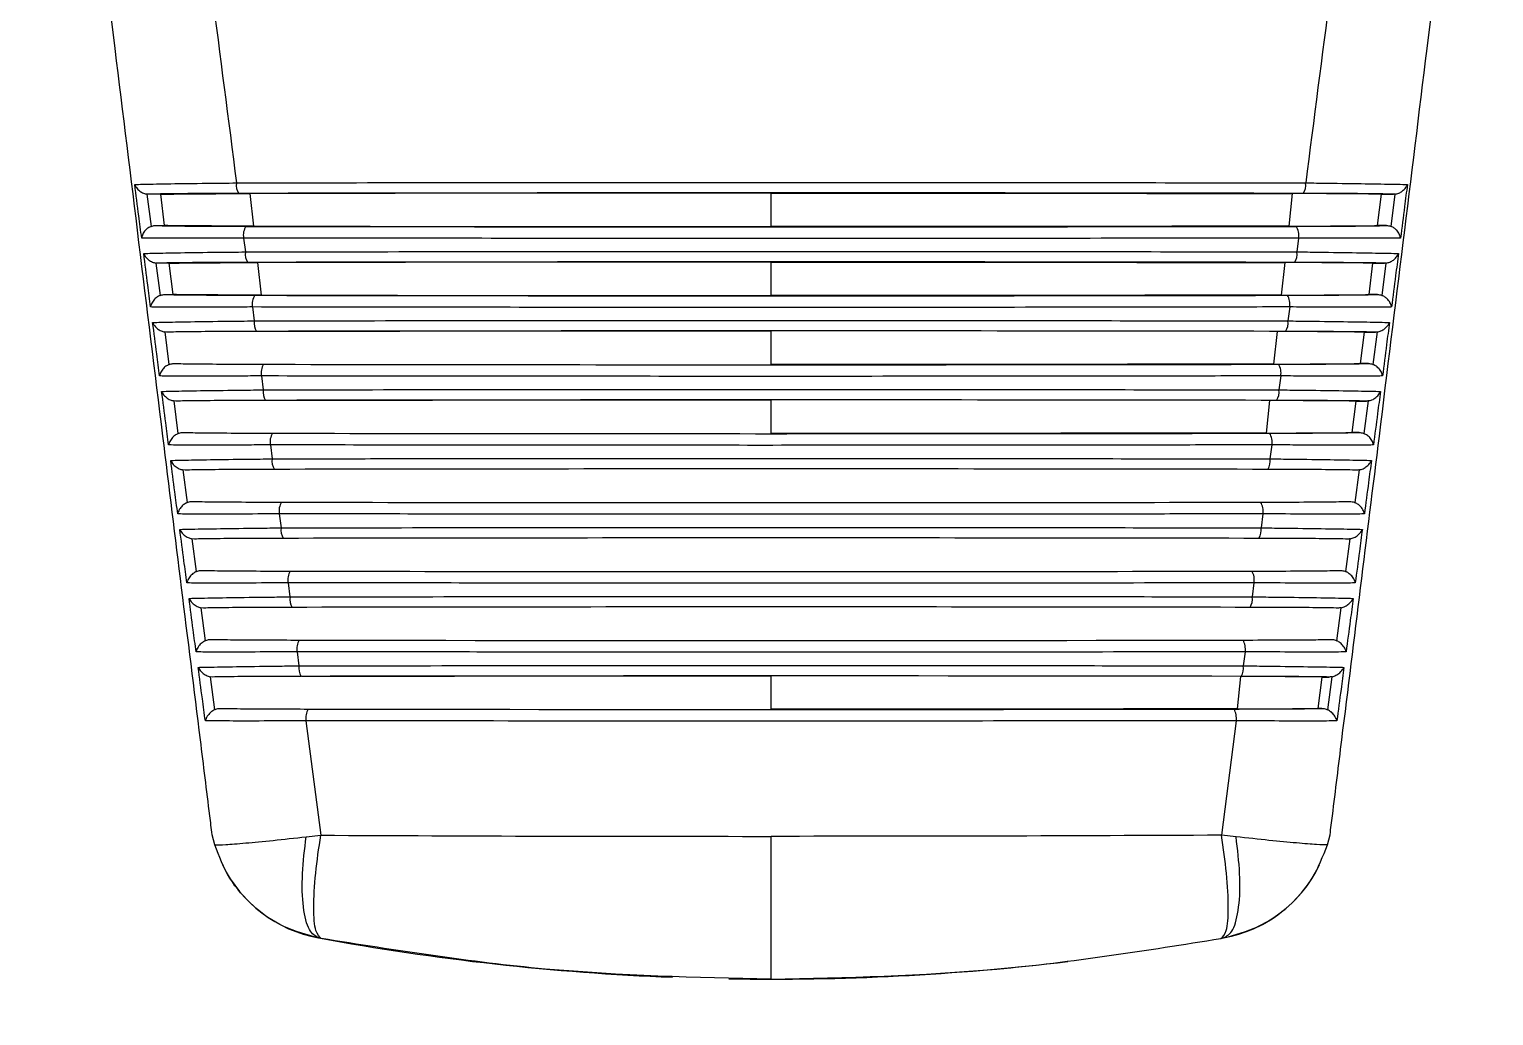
# Model space of a CAD drawing. Extents: x 2 to 136, y 1 to 99.
# Drawn here: x 128.18 to 129.496, y 40.172 to 41.059 of the extents above; entities that cross this region are included whole.
import ezdxf

# ---------------------------------------------------------------- set-up
doc = ezdxf.new("R2010")
doc.units = 0
doc.header["$MEASUREMENT"] = 0
doc.layers.add('OBJECT', color=7, linetype='CONTINUOUS')

msp = doc.modelspace()

# ---------------------------------------------------------------- linework, layer by layer
at = {"layer": 'OBJECT'}
for p, q in [((128.2571, 41.0414), (128.2216, 41.33)), ((129.4362, 41.0414), (129.4716, 41.33)), ((128.2871, 40.9106), (128.2857, 40.9107)), ((128.2857, 40.9107), (128.2895, 40.8816)), ((128.2981, 40.9106), (128.2871, 40.9106)), ((128.3016, 40.8824), (128.2981, 40.9106)), ((128.3782, 40.9111), (128.3815, 40.8819)), ((128.8466, 40.8814), (128.8466, 40.9116)), ((129.315, 40.9111), (129.3118, 40.8819)), ((129.3917, 40.8824), (129.3951, 40.9106)), ((129.3951, 40.9106), (129.4061, 40.9106)), ((129.4038, 40.8816), (129.4075, 40.9107)), ((128.2934, 40.8824), (128.3016, 40.8824)), ((129.3998, 40.8824), (129.3917, 40.8824)), ((128.3726, 40.8712), (128.3742, 40.8587)), ((129.3207, 40.8712), (129.3191, 40.8587)), ((128.2952, 40.8486), (128.2937, 40.8487)), ((128.2937, 40.8487), (128.2975, 40.8196)), ((128.3057, 40.8486), (128.2952, 40.8486)), ((128.3092, 40.8204), (128.3057, 40.8486)), ((128.3851, 40.8491), (128.3883, 40.8199)), ((128.8466, 40.8195), (128.8466, 40.8496)), ((129.3082, 40.8491), (129.305, 40.8199)), ((129.384, 40.8204), (129.3875, 40.8486)), ((129.3875, 40.8486), (129.398, 40.8486)), ((129.3958, 40.8196), (129.3995, 40.8487)), ((128.3016, 40.8204), (128.3092, 40.8204)), ((129.3916, 40.8204), (129.384, 40.8204)), ((128.3806, 40.8092), (128.3822, 40.7967)), ((129.3127, 40.8092), (129.3111, 40.7967)), ((128.3034, 40.7866), (128.3017, 40.7868)), ((128.3017, 40.7868), (128.3055, 40.7575)), ((128.8466, 40.7575), (128.8466, 40.7875)), ((129.3014, 40.7871), (129.2982, 40.7579)), ((129.3764, 40.7584), (129.3799, 40.7866)), ((129.3799, 40.7866), (129.3898, 40.7866)), ((129.3877, 40.7575), (129.3915, 40.7868)), ((128.3886, 40.7472), (128.3902, 40.7347)), ((129.3047, 40.7472), (129.303, 40.7347)), ((129.3834, 40.7584), (129.3764, 40.7584)), ((128.3117, 40.7246), (128.3098, 40.7248)), ((128.3098, 40.7248), (128.3136, 40.6954)), ((128.8466, 40.6955), (128.8466, 40.7255)), ((129.2947, 40.7251), (129.2915, 40.6959)), ((129.3688, 40.6964), (129.3723, 40.7246)), ((129.3723, 40.7246), (129.3816, 40.7246)), ((129.3796, 40.6954), (129.3834, 40.7248)), ((129.3751, 40.6964), (129.3688, 40.6964)), ((128.3966, 40.6853), (128.3982, 40.6727)), ((129.2967, 40.6853), (129.295, 40.6727)), ((128.3199, 40.6626), (128.3179, 40.6628)), ((128.3179, 40.6628), (128.3217, 40.6334)), ((129.3715, 40.6334), (129.3754, 40.6628)), ((128.4046, 40.6233), (128.4062, 40.6107)), ((129.2886, 40.6233), (129.287, 40.6107)), ((128.3283, 40.6006), (128.326, 40.6008)), ((128.326, 40.6008), (128.3299, 40.5713)), ((129.3633, 40.5713), (129.3672, 40.6008)), ((128.4126, 40.5613), (128.4142, 40.5487)), ((129.2806, 40.5613), (129.279, 40.5487)), ((128.3366, 40.5386), (128.3342, 40.5389)), ((128.3342, 40.5389), (128.3381, 40.5092)), ((129.3551, 40.5092), (129.3591, 40.5389)), ((128.4206, 40.4993), (128.4222, 40.4866)), ((129.2726, 40.4993), (129.271, 40.4866)), ((128.345, 40.4766), (128.3424, 40.4769)), ((128.3424, 40.4769), (128.3464, 40.4472)), ((128.8466, 40.4476), (128.8466, 40.4774)), ((129.2684, 40.477), (129.2654, 40.448)), ((129.3384, 40.4484), (129.3418, 40.4766)), ((129.3418, 40.4766), (129.3482, 40.4766)), ((129.3469, 40.4472), (129.3508, 40.4769)), ((129.3416, 40.4484), (129.3384, 40.4484)), ((128.4286, 40.4373), (128.4419, 40.3344)), ((129.2646, 40.4373), (129.2513, 40.3344)), ((128.3466, 40.3258), (128.3443, 40.3349)), ((128.4288, 40.333), (128.4419, 40.3344)), ((129.2645, 40.333), (129.2513, 40.3344)), ((129.3466, 40.3258), (129.349, 40.3349)), ((128.3537, 40.3076), (128.3537, 40.3076)), ((129.3395, 40.3076), (129.3396, 40.3076)), ((128.4423, 40.2416), (128.4399, 40.2421)), ((129.2509, 40.2416), (129.2533, 40.2421))]:
    msp.add_line(p, q, dxfattribs=at)
for centre, radius, start, end in [((128.8466, 45.29), 6.555, 126.37982, 288.09222), ((128.8466, 45.29), 6.5028, 126.71932, 288.09222), ((128.8466, 45.29), 6.4944, 126.7749, 288.09222), ((128.8466, 45.29), 6.3069, 128.05888, 288.09222), ((128.8466, 45.29), 6.655, 198.09222, 30.43444), ((128.3788, 40.9186), 0.0128, 170.5647, 215.0353), ((129.3144, 40.9186), 0.0128, 324.9647, 9.4353), ((128.3869, 40.8738), 0.0146, 147.0145, 190.1332), ((129.3063, 40.8738), 0.0146, 349.8668, 32.9855), ((128.387, 40.8566), 0.013, 170.6552, 214.5672), ((129.3063, 40.8566), 0.013, 325.4328, 9.3448), ((128.3951, 40.8118), 0.0148, 147.4702, 190.0218), ((129.2981, 40.8118), 0.0148, 349.9782, 32.5298), ((128.3951, 40.7946), 0.0131, 170.7452, 214.0981), ((129.2981, 40.7946), 0.0131, 325.9019, 9.2548), ((128.4033, 40.7498), 0.015, 147.9264, 189.9107), ((129.2899, 40.7498), 0.015, 350.0893, 32.0736), ((128.4033, 40.7326), 0.0133, 170.8376, 213.6249), ((129.2899, 40.7326), 0.0133, 326.3751, 9.1624), ((128.4115, 40.6878), 0.0152, 148.384, 189.8002), ((129.2817, 40.6878), 0.0152, 350.1998, 31.616), ((128.4115, 40.6706), 0.0135, 170.9313, 213.1485), ((129.2817, 40.6706), 0.0135, 326.8515, 9.0687), ((128.4197, 40.6259), 0.0153, 148.8477, 189.6851), ((129.2735, 40.6259), 0.0153, 350.3149, 31.1523), ((128.4197, 40.6086), 0.0136, 171.0281, 212.6676), ((129.2736, 40.6086), 0.0136, 327.3324, 8.9719), ((128.4279, 40.5639), 0.0156, 149.3203, 189.5634), ((129.2653, 40.5639), 0.0156, 350.4366, 30.6797), ((128.4279, 40.5465), 0.0138, 171.128, 212.1819), ((129.2654, 40.5465), 0.0138, 327.8181, 8.872), ((128.4362, 40.5019), 0.0158, 149.7867, 189.4472), ((129.2571, 40.5019), 0.0158, 350.5528, 30.2133), ((128.4361, 40.4845), 0.014, 171.2302, 211.6919), ((129.2572, 40.4845), 0.014, 328.3081, 8.7698), ((128.4444, 40.4399), 0.016, 150.2623, 189.3249), ((129.2488, 40.4399), 0.016, 350.6751, 29.7377), ((128.4616, 40.3601), 0.12, 205.9218, 259.5863), ((129.2316, 40.3601), 0.12, 280.4137, 334.0782), ((128.8466, 42.455), 2.25, 259.5863, 267.7412), ((128.8466, 42.455), 2.25, 269.0318, 276.8113)]:
    msp.add_arc(centre, radius, start, end, dxfattribs=at)
for centre, major_axis, start_param, end_param in [((128.8466, 40.8924), (2.2176, 0), 1.353401, 1.788192), ((128.8466, 40.9006), (2.217, 0), 4.497874, 4.926904), ((128.8466, 40.8304), (2.2143, 0), 1.356764, 1.784829), ((128.8466, 40.8386), (2.2137, 0), 4.501238, 4.923539), ((128.8466, 40.7684), (2.2111, 0), 1.360135, 1.781458), ((128.8466, 40.7766), (2.2105, 0), 4.504611, 4.920167), ((128.8466, 40.7064), (2.2078, 0), 1.363514, 1.778079), ((128.8466, 40.7146), (2.2072, 0), 4.507992, 4.916786), ((128.8466, 40.6444), (2.2046, 0), 1.366901, 1.774692), ((128.8466, 40.6526), (2.204, 0), 4.511381, 4.913397), ((128.8466, 40.5824), (2.2013, 0), 1.370296, 1.771297), ((128.8466, 40.5906), (2.2007, 0), 4.514778, 4.91), ((128.8466, 40.5204), (2.1981, 0), 1.373699, 1.767893), ((128.8466, 40.5286), (2.1975, 0), 4.518183, 4.906595), ((128.8466, 40.4584), (2.1948, 0), 1.377111, 1.764481), ((128.8466, 40.4666), (2.1942, 0), 4.521597, 4.903181)]:
    msp.add_ellipse(centre, major_axis=major_axis, ratio=0.008727, start_param=start_param, end_param=end_param, dxfattribs=at)
for points, knots in [([(128.3133, 41.33), (128.3236, 41.2507), (128.3412, 41.1143), (128.3588, 40.9778), (128.3662, 40.9207)], [0, 0, 0, 0, 0.58145, 1, 1, 1, 1]), ([(129.3799, 41.33), (129.3697, 41.2507), (129.3521, 41.1143), (129.3344, 40.9778), (129.3271, 40.9207)], [0, 0, 0, 0, 0.58145, 1, 1, 1, 1]), ([(128.3443, 40.3349), (128.3436, 40.3406), (128.3401, 40.369), (128.3253, 40.4884), (128.2969, 40.7182), (128.2714, 40.9253), (128.2571, 41.0414)], [0, 0, 0, 0, 0.024147, 0.120738, 0.507103, 1, 1, 1, 1]), ([(129.349, 40.3349), (129.3497, 40.3406), (129.3532, 40.369), (129.368, 40.4884), (129.3964, 40.7182), (129.4219, 40.9253), (129.4362, 41.0414)], [0, 0, 0, 0, 0.024147, 0.120738, 0.507103, 1, 1, 1, 1]), ([(128.2748, 40.9193), (128.2754, 40.9193), (128.2776, 40.9194), (128.2858, 40.9196), (128.3056, 40.92), (128.3354, 40.9204), (128.3572, 40.9206), (128.3662, 40.9207)], [0, 0, 0, 0, 0.059775, 0.207161, 0.501412, 0.795934, 1, 1, 1, 1]), ([(128.281, 40.8712), (128.2801, 40.8778), (128.278, 40.8938), (128.276, 40.9099), (128.2748, 40.9193)], [0, 0, 0, 0, 0.412558, 1, 1, 1, 1]), ([(128.2748, 40.9193), (128.2748, 40.9193), (128.2751, 40.9183), (128.2762, 40.9162), (128.2788, 40.9135), (128.2823, 40.9114), (128.2847, 40.9109), (128.2857, 40.9107)], [0, 0, 0, 0, 0.007738, 0.250681, 0.570349, 0.807207, 1, 1, 1, 1]), ([(128.3662, 40.9207), (128.3727, 40.9208), (128.4052, 40.9208), (128.543, 40.9211), (128.7675, 40.9212), (129.0577, 40.9212), (129.2373, 40.9209), (129.3271, 40.9207)], [0, 0, 0, 0, 0.020664, 0.103331, 0.434809, 0.717404, 1, 1, 1, 1]), ([(129.3271, 40.9207), (129.3335, 40.9207), (129.353, 40.9204), (129.3822, 40.92), (129.4052, 40.9196), (129.4151, 40.9194), (129.4178, 40.9193), (129.4185, 40.9193)], [0, 0, 0, 0, 0.147376, 0.444496, 0.741154, 0.940222, 1, 1, 1, 1]), ([(129.4075, 40.9107), (129.4086, 40.9109), (129.411, 40.9114), (129.4144, 40.9135), (129.417, 40.9162), (129.4181, 40.9183), (129.4185, 40.9193), (129.4185, 40.9193)], [0, 0, 0, 0, 0.192793, 0.4296508, 0.7493185, 0.9922623, 1, 1, 1, 1]), ([(129.4185, 40.9193), (129.4176, 40.9127), (129.4155, 40.8967), (129.4135, 40.8806), (129.4123, 40.8712)], [0, 0, 0, 0, 0.412557, 1, 1, 1, 1]), ([(128.3683, 40.9113), (128.3565, 40.9112), (128.3328, 40.9112), (128.3031, 40.9109), (128.2926, 40.9107), (128.2871, 40.9106)], [0, 0, 0, 0, 0.324207, 0.648491, 1, 1, 1, 1]), ([(128.2981, 40.9106), (128.3057, 40.9107), (128.3208, 40.9109), (128.3508, 40.9111), (128.371, 40.9111), (128.3782, 40.9111)], [0, 0, 0, 0, 0.390004, 0.779955, 1, 1, 1, 1]), ([(128.8466, 40.9116), (128.7678, 40.9116), (128.6103, 40.9115), (128.4555, 40.9113), (128.3782, 40.9111)], [0, 0, 0, 0, 0.500491, 1, 1, 1, 1]), ([(128.8466, 40.9116), (128.9254, 40.9116), (129.0829, 40.9115), (129.2377, 40.9113), (129.315, 40.9111)], [0, 0, 0, 0, 0.5004912, 1, 1, 1, 1]), ([(129.3951, 40.9106), (129.3876, 40.9107), (129.3725, 40.9109), (129.3425, 40.9111), (129.3223, 40.9111), (129.315, 40.9111)], [0, 0, 0, 0, 0.390004, 0.779955, 1, 1, 1, 1]), ([(129.4061, 40.9106), (129.4013, 40.9107), (129.3915, 40.9109), (129.3627, 40.9112), (129.338, 40.9112), (129.3249, 40.9113)], [0, 0, 0, 0, 0.320862, 0.641681, 1, 1, 1, 1]), ([(129.4075, 40.9107), (129.4075, 40.9107), (129.407, 40.9107), (129.4066, 40.9106), (129.4061, 40.9106)], [0, 0, 0, 0, 0.0202823, 1, 1, 1, 1]), ([(128.2895, 40.8816), (128.2885, 40.8812), (128.2865, 40.8802), (128.2838, 40.8778), (128.2818, 40.8747), (128.2811, 40.8724), (128.281, 40.8712), (128.281, 40.8712)], [0, 0, 0, 0, 0.199292, 0.39709, 0.700903, 0.992025, 1, 1, 1, 1]), ([(128.2895, 40.8816), (128.2906, 40.882), (128.2919, 40.8824), (128.2932, 40.8824), (128.2934, 40.8824)], [0, 0, 0, 0, 0.843625, 1, 1, 1, 1]), ([(128.2934, 40.8824), (128.2985, 40.8823), (128.3086, 40.8821), (128.3375, 40.8818), (128.362, 40.8818), (128.3747, 40.8817)], [0, 0, 0, 0, 0.324374, 0.64869, 1, 1, 1, 1]), ([(128.3815, 40.8819), (128.3685, 40.8819), (128.3426, 40.882), (128.3162, 40.8822), (128.3053, 40.8823), (128.3016, 40.8824)], [0, 0, 0, 0, 0.396562, 0.793191, 1, 1, 1, 1]), ([(128.3815, 40.8819), (128.4747, 40.8817), (128.6287, 40.8815), (128.785, 40.8814), (128.8466, 40.8814)], [0, 0, 0, 0, 0.605766, 1, 1, 1, 1]), ([(129.3118, 40.8819), (129.2185, 40.8817), (129.0646, 40.8815), (128.9082, 40.8814), (128.8466, 40.8814)], [0, 0, 0, 0, 0.6057656, 1, 1, 1, 1]), ([(129.3118, 40.8819), (129.3247, 40.8819), (129.3506, 40.882), (129.377, 40.8822), (129.3879, 40.8823), (129.3917, 40.8824)], [0, 0, 0, 0, 0.396562, 0.793191, 1, 1, 1, 1]), ([(129.3186, 40.8817), (129.3304, 40.8818), (129.3542, 40.8818), (129.3837, 40.8821), (129.3943, 40.8823), (129.3998, 40.8824)], [0, 0, 0, 0, 0.327832, 0.655734, 1, 1, 1, 1]), ([(129.3998, 40.8824), (129.401, 40.8823), (129.4024, 40.8822), (129.4036, 40.8817), (129.4038, 40.8816)], [0, 0, 0, 0, 0.90404, 1, 1, 1, 1]), ([(129.4123, 40.8712), (129.4123, 40.8712), (129.4121, 40.8724), (129.4114, 40.8747), (129.4094, 40.8778), (129.4067, 40.8802), (129.4048, 40.8812), (129.4038, 40.8816)], [0, 0, 0, 0, 0.007975, 0.299097, 0.60291, 0.800708, 1, 1, 1, 1]), ([(128.3726, 40.8712), (128.3661, 40.8712), (128.3466, 40.871), (128.3173, 40.8709), (128.2944, 40.871), (128.2844, 40.8711), (128.2816, 40.8712), (128.281, 40.8712)], [0, 0, 0, 0, 0.148503, 0.448595, 0.748255, 0.940444, 1, 1, 1, 1]), ([(129.3207, 40.8712), (129.3142, 40.8712), (129.2816, 40.8711), (129.1437, 40.8709), (128.9214, 40.8707), (128.6356, 40.8708), (128.4602, 40.8711), (128.3726, 40.8712)], [0, 0, 0, 0, 0.0209466, 0.1047454, 0.4407597, 0.7203798, 1, 1, 1, 1]), ([(129.4123, 40.8712), (129.4116, 40.8712), (129.4093, 40.8711), (129.4007, 40.871), (129.3806, 40.8709), (129.3507, 40.871), (129.3293, 40.8712), (129.3207, 40.8712)], [0, 0, 0, 0, 0.059553, 0.208066, 0.505163, 0.802607, 1, 1, 1, 1]), ([(128.2828, 40.8573), (128.2834, 40.8573), (128.2858, 40.8574), (128.2943, 40.8576), (128.3144, 40.858), (128.3443, 40.8584), (128.3657, 40.8586), (128.3742, 40.8587)], [0, 0, 0, 0, 0.059496, 0.208459, 0.505892, 0.803608, 1, 1, 1, 1]), ([(128.289, 40.8092), (128.2882, 40.8158), (128.2861, 40.8318), (128.284, 40.8479), (128.2828, 40.8573)], [0, 0, 0, 0, 0.412522, 1, 1, 1, 1]), ([(128.2828, 40.8573), (128.2828, 40.8573), (128.2831, 40.8564), (128.2842, 40.8543), (128.2868, 40.8516), (128.2902, 40.8495), (128.2926, 40.849), (128.2937, 40.8487)], [0, 0, 0, 0, 0.007814, 0.231086, 0.559201, 0.802806, 1, 1, 1, 1]), ([(128.3742, 40.8587), (128.3807, 40.8587), (128.4133, 40.8588), (128.5512, 40.859), (128.773, 40.8592), (129.0577, 40.8591), (129.2319, 40.8589), (129.3191, 40.8587)], [0, 0, 0, 0, 0.021019, 0.105106, 0.44228, 0.72114, 1, 1, 1, 1]), ([(129.3191, 40.8587), (129.3255, 40.8587), (129.345, 40.8584), (129.3743, 40.858), (129.3971, 40.8576), (129.407, 40.8574), (129.4098, 40.8573), (129.4105, 40.8573)], [0, 0, 0, 0, 0.148954, 0.44926, 0.7491, 0.940502, 1, 1, 1, 1]), ([(129.3995, 40.8487), (129.4006, 40.849), (129.403, 40.8495), (129.4065, 40.8516), (129.409, 40.8543), (129.4101, 40.8564), (129.4104, 40.8573), (129.4105, 40.8573)], [0, 0, 0, 0, 0.197194, 0.440799, 0.768914, 0.992186, 1, 1, 1, 1]), ([(129.4105, 40.8573), (129.4096, 40.8507), (129.4075, 40.8347), (129.4054, 40.8186), (129.4042, 40.8092)], [0, 0, 0, 0, 0.412532, 1, 1, 1, 1]), ([(128.3763, 40.8493), (128.3644, 40.8492), (128.3408, 40.8492), (128.3113, 40.8489), (128.3007, 40.8487), (128.2952, 40.8486)], [0, 0, 0, 0, 0.328087, 0.656252, 1, 1, 1, 1]), ([(128.3057, 40.8486), (128.3135, 40.8487), (128.329, 40.8489), (128.3588, 40.8491), (128.3784, 40.8491), (128.3851, 40.8491)], [0, 0, 0, 0, 0.397554, 0.795054, 1, 1, 1, 1]), ([(128.8466, 40.8496), (128.7874, 40.8496), (128.6323, 40.8495), (128.4795, 40.8493), (128.3851, 40.8491)], [0, 0, 0, 0, 0.38188, 1, 1, 1, 1]), ([(128.8466, 40.8496), (128.9058, 40.8496), (129.0609, 40.8495), (129.2137, 40.8493), (129.3082, 40.8491)], [0, 0, 0, 0, 0.38188, 1, 1, 1, 1]), ([(129.3875, 40.8486), (129.3798, 40.8487), (129.3642, 40.8489), (129.3344, 40.8491), (129.3148, 40.8491), (129.3082, 40.8491)], [0, 0, 0, 0, 0.397554, 0.795054, 1, 1, 1, 1]), ([(129.398, 40.8486), (129.3929, 40.8487), (129.3828, 40.8489), (129.3539, 40.8491), (129.3296, 40.8492), (129.3169, 40.8493)], [0, 0, 0, 0, 0.324748, 0.649448, 1, 1, 1, 1]), ([(129.3995, 40.8487), (129.3995, 40.8487), (129.399, 40.8487), (129.3984, 40.8486), (129.398, 40.8486)], [0, 0, 0, 0, 0.098559, 1, 1, 1, 1]), ([(128.2975, 40.8196), (128.2965, 40.8191), (128.2943, 40.818), (128.2915, 40.8152), (128.2897, 40.8122), (128.2891, 40.8101), (128.289, 40.8092), (128.289, 40.8092)], [0, 0, 0, 0, 0.203477, 0.450046, 0.773114, 0.991952, 1, 1, 1, 1]), ([(128.2975, 40.8196), (128.2986, 40.8199), (128.3, 40.8203), (128.3014, 40.8204), (128.3016, 40.8204)], [0, 0, 0, 0, 0.835974, 1, 1, 1, 1]), ([(128.3016, 40.8204), (128.3069, 40.8203), (128.3174, 40.8201), (128.3463, 40.8199), (128.3704, 40.8198), (128.3827, 40.8198)], [0, 0, 0, 0, 0.328437, 0.656814, 1, 1, 1, 1]), ([(128.3883, 40.8199), (128.373, 40.8199), (128.3447, 40.82), (128.3204, 40.8202), (128.3112, 40.8203), (128.3092, 40.8204)], [0, 0, 0, 0, 0.478249, 0.883044, 1, 1, 1, 1]), ([(128.3883, 40.8199), (128.4816, 40.8197), (128.6333, 40.8195), (128.7873, 40.8195), (128.8466, 40.8195)], [0, 0, 0, 0, 0.61478, 1, 1, 1, 1]), ([(129.305, 40.8199), (129.2117, 40.8197), (129.0599, 40.8195), (128.9059, 40.8195), (128.8466, 40.8195)], [0, 0, 0, 0, 0.61478, 1, 1, 1, 1]), ([(129.305, 40.8199), (129.3203, 40.8199), (129.3485, 40.82), (129.3728, 40.8202), (129.382, 40.8203), (129.384, 40.8204)], [0, 0, 0, 0, 0.478249, 0.883044, 1, 1, 1, 1]), ([(129.3106, 40.8198), (129.3225, 40.8198), (129.3462, 40.8199), (129.3755, 40.8201), (129.3862, 40.8203), (129.3916, 40.8204)], [0, 0, 0, 0, 0.331872, 0.663815, 1, 1, 1, 1]), ([(129.3916, 40.8204), (129.3929, 40.8203), (129.3943, 40.8202), (129.3956, 40.8196), (129.3958, 40.8196)], [0, 0, 0, 0, 0.8737046, 1, 1, 1, 1]), ([(129.4042, 40.8092), (129.4042, 40.8092), (129.4041, 40.8103), (129.4034, 40.8126), (129.4014, 40.8156), (129.3987, 40.8181), (129.3967, 40.8191), (129.3958, 40.8196)], [0, 0, 0, 0, 0.008047, 0.282711, 0.593788, 0.796118, 1, 1, 1, 1]), ([(128.3806, 40.8092), (128.3741, 40.8092), (128.3545, 40.809), (128.3252, 40.8089), (128.3025, 40.809), (128.2925, 40.8091), (128.2897, 40.8092), (128.289, 40.8092)], [0, 0, 0, 0, 0.150136, 0.453531, 0.756488, 0.940721, 1, 1, 1, 1]), ([(129.3127, 40.8092), (129.3061, 40.8092), (129.2735, 40.8092), (129.1356, 40.8089), (128.9159, 40.8088), (128.6356, 40.8088), (128.4656, 40.8091), (128.3806, 40.8092)], [0, 0, 0, 0, 0.021311, 0.106568, 0.448432, 0.724216, 1, 1, 1, 1]), ([(129.4042, 40.8092), (129.4035, 40.8092), (129.4011, 40.8091), (129.3922, 40.809), (129.3717, 40.8089), (129.3419, 40.809), (129.3208, 40.8092), (129.3127, 40.8092)], [0, 0, 0, 0, 0.059276, 0.209421, 0.509831, 0.810598, 1, 1, 1, 1]), ([(128.2908, 40.7953), (128.2915, 40.7953), (128.294, 40.7954), (128.3028, 40.7956), (128.3234, 40.796), (128.3531, 40.7964), (128.3741, 40.7966), (128.3822, 40.7967)], [0, 0, 0, 0, 0.059218, 0.209832, 0.510594, 0.811652, 1, 1, 1, 1]), ([(128.2971, 40.7472), (128.2962, 40.7538), (128.2942, 40.7698), (128.2921, 40.7859), (128.2908, 40.7953)], [0, 0, 0, 0, 0.412498, 1, 1, 1, 1]), ([(128.2908, 40.7953), (128.2909, 40.7953), (128.2912, 40.7945), (128.2922, 40.7925), (128.2947, 40.7898), (128.2982, 40.7876), (128.3006, 40.787), (128.3017, 40.7868)], [0, 0, 0, 0, 0.007883, 0.21061, 0.547453, 0.798162, 1, 1, 1, 1]), ([(128.3843, 40.7872), (128.3724, 40.7872), (128.3487, 40.7871), (128.3195, 40.7869), (128.3088, 40.7867), (128.3034, 40.7866)], [0, 0, 0, 0, 0.332168, 0.664413, 1, 1, 1, 1]), ([(128.3822, 40.7967), (128.3887, 40.7967), (128.4213, 40.7968), (128.5593, 40.797), (128.7785, 40.7972), (129.0576, 40.7971), (129.2266, 40.7968), (129.3111, 40.7967)], [0, 0, 0, 0, 0.021386, 0.106942, 0.450009, 0.725005, 1, 1, 1, 1]), ([(128.8466, 40.7875), (128.7874, 40.7875), (128.6346, 40.7875), (128.4841, 40.7873), (128.3918, 40.7871)], [0, 0, 0, 0, 0.387367, 1, 1, 1, 1]), ([(129.3799, 40.7866), (129.3719, 40.7867), (129.356, 40.7869), (129.3264, 40.7871), (129.3074, 40.7871), (129.3014, 40.7871)], [0, 0, 0, 0, 0.405542, 0.811028, 1, 1, 1, 1]), ([(129.3898, 40.7866), (129.3845, 40.7867), (129.374, 40.7869), (129.3451, 40.7871), (129.3212, 40.7872), (129.309, 40.7872)], [0, 0, 0, 0, 0.328834, 0.657619, 1, 1, 1, 1]), ([(129.3111, 40.7967), (129.3175, 40.7966), (129.3371, 40.7964), (129.3663, 40.796), (129.389, 40.7956), (129.3989, 40.7954), (129.4017, 40.7953), (129.4024, 40.7953)], [0, 0, 0, 0, 0.150605, 0.454244, 0.75741, 0.940779, 1, 1, 1, 1]), ([(129.3915, 40.7868), (129.3914, 40.7867), (129.3908, 40.7867), (129.3903, 40.7866), (129.3898, 40.7866)], [0, 0, 0, 0, 0.162046, 1, 1, 1, 1]), ([(129.3915, 40.7868), (129.3926, 40.787), (129.395, 40.7876), (129.3985, 40.7898), (129.401, 40.7925), (129.4021, 40.7945), (129.4024, 40.7953), (129.4024, 40.7953)], [0, 0, 0, 0, 0.2018376, 0.4525474, 0.7893896, 0.9921173, 1, 1, 1, 1]), ([(129.4024, 40.7953), (129.4015, 40.7887), (129.3994, 40.7727), (129.3974, 40.7566), (129.3961, 40.7472)], [0, 0, 0, 0, 0.412495, 1, 1, 1, 1]), ([(128.3055, 40.7575), (128.3045, 40.757), (128.3023, 40.7559), (128.2995, 40.7531), (128.2978, 40.7501), (128.2972, 40.748), (128.2971, 40.7472), (128.2971, 40.7472)], [0, 0, 0, 0, 0.20749, 0.460452, 0.790798, 0.991837, 1, 1, 1, 1]), ([(128.3886, 40.7472), (128.3821, 40.7472), (128.3625, 40.7471), (128.3331, 40.7469), (128.3106, 40.747), (128.3007, 40.7471), (128.2978, 40.7472), (128.2971, 40.7472)], [0, 0, 0, 0, 0.151845, 0.458696, 0.765104, 0.940995, 1, 1, 1, 1]), ([(128.3055, 40.7575), (128.3056, 40.7575), (128.3067, 40.758), (128.3082, 40.7583), (128.3096, 40.7584), (128.3098, 40.7584)], [0, 0, 0, 0, 0.022466, 0.828085, 1, 1, 1, 1]), ([(128.3098, 40.7584), (128.3153, 40.7583), (128.3261, 40.7581), (128.3552, 40.7579), (128.3788, 40.7578), (128.3906, 40.7578)], [0, 0, 0, 0, 0.3327138, 0.6653663, 1, 1, 1, 1]), ([(129.3047, 40.7472), (129.2981, 40.7472), (129.2655, 40.7472), (129.1275, 40.747), (128.9104, 40.7468), (128.6357, 40.7469), (128.4709, 40.7471), (128.3886, 40.7472)], [0, 0, 0, 0, 0.021688, 0.108455, 0.456373, 0.728187, 1, 1, 1, 1]), ([(129.2982, 40.7579), (129.2048, 40.7577), (129.0553, 40.7575), (128.9036, 40.7575), (128.8466, 40.7575)], [0, 0, 0, 0, 0.624364, 1, 1, 1, 1]), ([(129.2982, 40.7579), (129.3132, 40.7579), (129.3412, 40.758), (129.3653, 40.7582), (129.3745, 40.7583), (129.3764, 40.7584)], [0, 0, 0, 0, 0.477916, 0.890823, 1, 1, 1, 1]), ([(129.3026, 40.7578), (129.3145, 40.7578), (129.3383, 40.7579), (129.3673, 40.7581), (129.3781, 40.7583), (129.3834, 40.7584)], [0, 0, 0, 0, 0.336123, 0.672318, 1, 1, 1, 1]), ([(129.3961, 40.7472), (129.3954, 40.7472), (129.3928, 40.7471), (129.3837, 40.747), (129.3628, 40.7469), (129.3331, 40.747), (129.3124, 40.7472), (129.3047, 40.7472)], [0, 0, 0, 0, 0.059002, 0.210856, 0.514734, 0.81898, 1, 1, 1, 1]), ([(129.3834, 40.7584), (129.3846, 40.7583), (129.3861, 40.7581), (129.3875, 40.7576), (129.3877, 40.7575)], [0, 0, 0, 0, 0.845467, 1, 1, 1, 1]), ([(129.3961, 40.7472), (129.3961, 40.7472), (129.396, 40.748), (129.3955, 40.7501), (129.3937, 40.753), (129.3909, 40.7559), (129.3887, 40.757), (129.3877, 40.7575)], [0, 0, 0, 0, 0.008163, 0.206908, 0.537762, 0.791259, 1, 1, 1, 1]), ([(128.2989, 40.7333), (128.2997, 40.7333), (128.3022, 40.7334), (128.3114, 40.7336), (128.3323, 40.734), (128.362, 40.7344), (128.3825, 40.7346), (128.3902, 40.7347)], [0, 0, 0, 0, 0.058943, 0.211284, 0.515534, 0.820092, 1, 1, 1, 1]), ([(128.3902, 40.7347), (128.3967, 40.7347), (128.4294, 40.7348), (128.5674, 40.735), (128.7839, 40.7352), (129.0576, 40.7351), (129.2212, 40.7348), (129.303, 40.7347)], [0, 0, 0, 0, 0.021766, 0.108843, 0.45801, 0.729005, 1, 1, 1, 1]), ([(129.303, 40.7347), (129.3095, 40.7346), (129.3291, 40.7344), (129.3584, 40.734), (129.3808, 40.7336), (129.3907, 40.7334), (129.3936, 40.7333), (129.3943, 40.7333)], [0, 0, 0, 0, 0.152333, 0.459461, 0.766109, 0.941054, 1, 1, 1, 1]), ([(128.3052, 40.6852), (128.3044, 40.6918), (128.3023, 40.7078), (128.3002, 40.7239), (128.2989, 40.7333)], [0, 0, 0, 0, 0.412462, 1, 1, 1, 1]), ([(128.2989, 40.7333), (128.2989, 40.7333), (128.2992, 40.7326), (128.3003, 40.7306), (128.3027, 40.728), (128.3062, 40.7257), (128.3087, 40.7251), (128.3098, 40.7248)], [0, 0, 0, 0, 0.007962, 0.189287, 0.535067, 0.793256, 1, 1, 1, 1]), ([(128.3922, 40.7252), (128.3804, 40.7252), (128.3566, 40.7251), (128.3278, 40.7249), (128.317, 40.7247), (128.3117, 40.7246)], [0, 0, 0, 0, 0.336462, 0.673003, 1, 1, 1, 1]), ([(128.8466, 40.7255), (128.7875, 40.7255), (128.637, 40.7255), (128.4886, 40.7252), (128.3986, 40.7251)], [0, 0, 0, 0, 0.393082, 1, 1, 1, 1]), ([(129.3723, 40.7246), (129.3641, 40.7247), (129.3477, 40.7249), (129.3184, 40.725), (129.3001, 40.7251), (129.2947, 40.7251)], [0, 0, 0, 0, 0.414011, 0.8279637, 1, 1, 1, 1]), ([(129.3816, 40.7246), (129.3761, 40.7247), (129.3653, 40.7249), (129.3363, 40.7251), (129.3128, 40.7252), (129.301, 40.7252)], [0, 0, 0, 0, 0.333137, 0.666224, 1, 1, 1, 1]), ([(129.3834, 40.7248), (129.3833, 40.7248), (129.3827, 40.7247), (129.3821, 40.7246), (129.3816, 40.7246)], [0, 0, 0, 0, 0.214173, 1, 1, 1, 1]), ([(129.3834, 40.7248), (129.3846, 40.7251), (129.387, 40.7257), (129.3906, 40.728), (129.393, 40.7306), (129.394, 40.7326), (129.3943, 40.7333), (129.3943, 40.7333)], [0, 0, 0, 0, 0.206744, 0.464933, 0.810713, 0.992038, 1, 1, 1, 1]), ([(129.3943, 40.7333), (129.3934, 40.7267), (129.3913, 40.7107), (129.3892, 40.6946), (129.388, 40.6852)], [0, 0, 0, 0, 0.4124702, 1, 1, 1, 1]), ([(128.3136, 40.6954), (128.3126, 40.6949), (128.3104, 40.6937), (128.3076, 40.6909), (128.3059, 40.6879), (128.3054, 40.6859), (128.3052, 40.6852), (128.3052, 40.6852)], [0, 0, 0, 0, 0.2117008, 0.4712989, 0.8091557, 0.9917482, 1, 1, 1, 1]), ([(128.3136, 40.6954), (128.3137, 40.6955), (128.3148, 40.696), (128.3164, 40.6963), (128.3178, 40.6964), (128.3181, 40.6964)], [0, 0, 0, 0, 0.043905, 0.819918, 1, 1, 1, 1]), ([(128.3181, 40.6964), (128.3237, 40.6963), (128.335, 40.6961), (128.364, 40.6959), (128.3872, 40.6958), (128.3986, 40.6958)], [0, 0, 0, 0, 0.337221, 0.67438, 1, 1, 1, 1]), ([(129.2915, 40.6959), (129.198, 40.6958), (129.0506, 40.6955), (128.9012, 40.6955), (128.8466, 40.6955)], [0, 0, 0, 0, 0.634567, 1, 1, 1, 1]), ([(129.2915, 40.6959), (129.3062, 40.6959), (129.3339, 40.696), (129.3577, 40.6962), (129.367, 40.6963), (129.3688, 40.6964)], [0, 0, 0, 0, 0.477552, 0.899063, 1, 1, 1, 1]), ([(129.2946, 40.6958), (129.3065, 40.6958), (129.3304, 40.6959), (129.359, 40.6961), (129.3699, 40.6963), (129.3751, 40.6964)], [0, 0, 0, 0, 0.3406015, 0.6812762, 1, 1, 1, 1]), ([(129.3751, 40.6964), (129.3764, 40.6963), (129.3779, 40.6961), (129.3794, 40.6956), (129.3796, 40.6954)], [0, 0, 0, 0, 0.819115, 1, 1, 1, 1]), ([(129.388, 40.6852), (129.388, 40.6852), (129.3879, 40.6859), (129.3874, 40.6879), (129.3857, 40.6908), (129.3829, 40.6937), (129.3806, 40.6949), (129.3796, 40.6954)], [0, 0, 0, 0, 0.008252, 0.187001, 0.525642, 0.786175, 1, 1, 1, 1]), ([(128.3966, 40.6853), (128.3901, 40.6852), (128.3705, 40.6851), (128.341, 40.685), (128.3187, 40.685), (128.3088, 40.6851), (128.306, 40.6852), (128.3052, 40.6852)], [0, 0, 0, 0, 0.153634, 0.464105, 0.774128, 0.941265, 1, 1, 1, 1]), ([(129.2967, 40.6853), (129.2901, 40.6852), (129.2575, 40.6852), (129.1193, 40.685), (128.9049, 40.6848), (128.6357, 40.6849), (128.4763, 40.6851), (128.3966, 40.6853)], [0, 0, 0, 0, 0.022079, 0.110408, 0.464597, 0.732298, 1, 1, 1, 1]), ([(129.388, 40.6852), (129.3873, 40.6852), (129.3846, 40.6851), (129.3751, 40.685), (129.3538, 40.685), (129.3242, 40.6851), (129.3039, 40.6852), (129.2967, 40.6853)], [0, 0, 0, 0, 0.058732, 0.212375, 0.519887, 0.827778, 1, 1, 1, 1]), ([(128.3071, 40.6713), (128.3078, 40.6713), (128.3105, 40.6714), (128.32, 40.6716), (128.3413, 40.672), (128.3709, 40.6724), (128.391, 40.6726), (128.3982, 40.6727)], [0, 0, 0, 0, 0.058671, 0.212822, 0.520728, 0.828954, 1, 1, 1, 1]), ([(128.3134, 40.6232), (128.3125, 40.6298), (128.3104, 40.6458), (128.3083, 40.6619), (128.3071, 40.6713)], [0, 0, 0, 0, 0.412426, 1, 1, 1, 1]), ([(128.3071, 40.6713), (128.3071, 40.6713), (128.3073, 40.6707), (128.3083, 40.6688), (128.3107, 40.6662), (128.3142, 40.6638), (128.3168, 40.6631), (128.3179, 40.6628)], [0, 0, 0, 0, 0.00804, 0.167035, 0.522023, 0.788052, 1, 1, 1, 1]), ([(128.3982, 40.6727), (128.4047, 40.6727), (128.4374, 40.6728), (128.5755, 40.673), (128.7894, 40.6731), (129.0575, 40.673), (129.2159, 40.6728), (129.295, 40.6727)], [0, 0, 0, 0, 0.0221596, 0.1108118, 0.4662966, 0.7331483, 1, 1, 1, 1]), ([(129.295, 40.6727), (129.3015, 40.6726), (129.3211, 40.6724), (129.3505, 40.672), (129.3727, 40.6716), (129.3826, 40.6714), (129.3854, 40.6713), (129.3862, 40.6713)], [0, 0, 0, 0, 0.154143, 0.464926, 0.775223, 0.941326, 1, 1, 1, 1]), ([(129.3754, 40.6628), (129.3765, 40.6631), (129.379, 40.6638), (129.3825, 40.6662), (129.3849, 40.6688), (129.3859, 40.6707), (129.3862, 40.6713), (129.3862, 40.6713)], [0, 0, 0, 0, 0.211948, 0.477977, 0.832965, 0.99196, 1, 1, 1, 1]), ([(129.3862, 40.6713), (129.3853, 40.6647), (129.3832, 40.6487), (129.3811, 40.6326), (129.3798, 40.6232)], [0, 0, 0, 0, 0.4124332, 1, 1, 1, 1]), ([(128.4002, 40.6632), (128.3883, 40.6632), (128.3646, 40.6631), (128.336, 40.6629), (128.3252, 40.6627), (128.3199, 40.6626)], [0, 0, 0, 0, 0.340986, 0.682055, 1, 1, 1, 1]), ([(129.3733, 40.6626), (129.3677, 40.6627), (129.3564, 40.6629), (129.3274, 40.6631), (129.3043, 40.6632), (129.293, 40.6632)], [0, 0, 0, 0, 0.337675, 0.675297, 1, 1, 1, 1]), ([(129.3754, 40.6628), (129.3752, 40.6628), (129.3745, 40.6627), (129.3738, 40.6626), (129.3733, 40.6626)], [0, 0, 0, 0, 0.257427, 1, 1, 1, 1]), ([(128.3217, 40.6334), (128.3207, 40.6328), (128.3185, 40.6316), (128.3157, 40.6287), (128.314, 40.6258), (128.3135, 40.6239), (128.3134, 40.6232), (128.3134, 40.6232)], [0, 0, 0, 0, 0.216116, 0.48265, 0.828136, 0.99166, 1, 1, 1, 1]), ([(128.3217, 40.6334), (128.3218, 40.6334), (128.323, 40.6339), (128.3246, 40.6343), (128.3261, 40.6344), (128.3264, 40.6344)], [0, 0, 0, 0, 0.063514, 0.81145, 1, 1, 1, 1]), ([(128.3264, 40.6344), (128.3322, 40.6343), (128.3438, 40.6341), (128.3729, 40.6339), (128.3957, 40.6338), (128.4066, 40.6338)], [0, 0, 0, 0, 0.341979, 0.683892, 1, 1, 1, 1]), ([(129.2867, 40.6338), (129.2986, 40.6338), (129.3224, 40.6339), (129.3507, 40.6341), (129.3617, 40.6343), (129.3668, 40.6344)], [0, 0, 0, 0, 0.345325, 0.690726, 1, 1, 1, 1]), ([(129.3668, 40.6344), (129.3681, 40.6343), (129.3697, 40.6341), (129.3712, 40.6335), (129.3715, 40.6334)], [0, 0, 0, 0, 0.794559, 1, 1, 1, 1]), ([(129.3798, 40.6232), (129.3798, 40.6232), (129.3797, 40.6239), (129.3792, 40.6258), (129.3776, 40.6286), (129.3748, 40.6316), (129.3725, 40.6328), (129.3715, 40.6334)], [0, 0, 0, 0, 0.00834, 0.166409, 0.512968, 0.780852, 1, 1, 1, 1]), ([(128.4046, 40.6233), (128.3981, 40.6232), (128.3785, 40.6231), (128.349, 40.623), (128.3269, 40.623), (128.317, 40.6231), (128.3142, 40.6232), (128.3134, 40.6232)], [0, 0, 0, 0, 0.155511, 0.469778, 0.783591, 0.941533, 1, 1, 1, 1]), ([(129.2886, 40.6233), (129.2821, 40.6233), (129.2494, 40.6232), (129.1112, 40.623), (128.8994, 40.6228), (128.6358, 40.6229), (128.4816, 40.6232), (128.4046, 40.6233)], [0, 0, 0, 0, 0.022484, 0.112433, 0.473119, 0.73656, 1, 1, 1, 1]), ([(129.3798, 40.6232), (129.3791, 40.6232), (129.3762, 40.6231), (129.3665, 40.623), (129.3447, 40.623), (129.3153, 40.6231), (129.2954, 40.6232), (129.2886, 40.6233)], [0, 0, 0, 0, 0.0584636, 0.2139826, 0.5253072, 0.8370208, 1, 1, 1, 1]), ([(128.3152, 40.6093), (128.316, 40.6093), (128.3188, 40.6094), (128.3286, 40.6096), (128.3504, 40.61), (128.3798, 40.6104), (128.3995, 40.6106), (128.4062, 40.6107)], [0, 0, 0, 0, 0.0584018, 0.2144517, 0.5261926, 0.8382684, 1, 1, 1, 1]), ([(128.3216, 40.5612), (128.3207, 40.5678), (128.3186, 40.5838), (128.3165, 40.5999), (128.3152, 40.6093)], [0, 0, 0, 0, 0.412401, 1, 1, 1, 1]), ([(128.3152, 40.6093), (128.3153, 40.6093), (128.3155, 40.6087), (128.3165, 40.6069), (128.3187, 40.6043), (128.3223, 40.6019), (128.3249, 40.6012), (128.326, 40.6008)], [0, 0, 0, 0, 0.0081291, 0.1438412, 0.508246, 0.7825575, 1, 1, 1, 1]), ([(128.4062, 40.6107), (128.4128, 40.6107), (128.4454, 40.6107), (128.5837, 40.611), (128.7949, 40.6111), (129.0575, 40.611), (129.2105, 40.6108), (129.287, 40.6107)], [0, 0, 0, 0, 0.0225677, 0.1128522, 0.4748855, 0.7374428, 1, 1, 1, 1]), ([(129.287, 40.6107), (129.2935, 40.6106), (129.3131, 40.6104), (129.3426, 40.61), (129.3645, 40.6096), (129.3744, 40.6094), (129.3772, 40.6093), (129.378, 40.6093)], [0, 0, 0, 0, 0.156042, 0.470658, 0.7847814, 0.9415951, 1, 1, 1, 1]), ([(129.3672, 40.6008), (129.3684, 40.6012), (129.3709, 40.6019), (129.3745, 40.6043), (129.3768, 40.6069), (129.3777, 40.6087), (129.378, 40.6093), (129.378, 40.6093)], [0, 0, 0, 0, 0.2174425, 0.491754, 0.8561588, 0.9918709, 1, 1, 1, 1]), ([(129.378, 40.6093), (129.3771, 40.6027), (129.375, 40.5867), (129.3729, 40.5706), (129.3716, 40.5612)], [0, 0, 0, 0, 0.4123962, 1, 1, 1, 1]), ([(128.4082, 40.6012), (128.3963, 40.6012), (128.3725, 40.6011), (128.3443, 40.6009), (128.3334, 40.6007), (128.3283, 40.6006)], [0, 0, 0, 0, 0.345761, 0.691604, 1, 1, 1, 1]), ([(129.365, 40.6006), (129.3592, 40.6007), (129.3475, 40.6009), (129.3185, 40.6011), (129.2959, 40.6012), (129.285, 40.6012)], [0, 0, 0, 0, 0.342466, 0.684875, 1, 1, 1, 1]), ([(129.3672, 40.6008), (129.367, 40.6008), (129.3663, 40.6007), (129.3655, 40.6006), (129.365, 40.6006)], [0, 0, 0, 0, 0.293655, 1, 1, 1, 1]), ([(128.3299, 40.5713), (128.3289, 40.5707), (128.3267, 40.5695), (128.3238, 40.5665), (128.3222, 40.5636), (128.3217, 40.5618), (128.3216, 40.5612), (128.3216, 40.5612)], [0, 0, 0, 0, 0.220762, 0.494541, 0.847815, 0.991534, 1, 1, 1, 1]), ([(128.3299, 40.5713), (128.33, 40.5714), (128.3312, 40.5719), (128.3329, 40.5723), (128.3344, 40.5724), (128.3348, 40.5724)], [0, 0, 0, 0, 0.081376, 0.802652, 1, 1, 1, 1]), ([(128.3348, 40.5724), (128.3408, 40.5723), (128.3528, 40.5721), (128.3818, 40.5719), (128.4041, 40.5718), (128.4146, 40.5718)], [0, 0, 0, 0, 0.347005, 0.6939431, 1, 1, 1, 1]), ([(129.2787, 40.5718), (129.2906, 40.5718), (129.3145, 40.5719), (129.3425, 40.5721), (129.3534, 40.5723), (129.3585, 40.5724)], [0, 0, 0, 0, 0.350316, 0.700707, 1, 1, 1, 1]), ([(129.3585, 40.5724), (129.3598, 40.5723), (129.3614, 40.5721), (129.363, 40.5715), (129.3633, 40.5713)], [0, 0, 0, 0, 0.771762, 1, 1, 1, 1]), ([(129.3716, 40.5612), (129.3716, 40.5612), (129.3715, 40.5618), (129.371, 40.5636), (129.3695, 40.5664), (129.3666, 40.5695), (129.3644, 40.5707), (129.3633, 40.5713)], [0, 0, 0, 0, 0.008467, 0.145061, 0.499705, 0.775223, 1, 1, 1, 1]), ([(128.4126, 40.5613), (128.4061, 40.5612), (128.3865, 40.5611), (128.3569, 40.561), (128.3351, 40.561), (128.3252, 40.5611), (128.3224, 40.5612), (128.3216, 40.5612)], [0, 0, 0, 0, 0.157481, 0.475733, 0.793524, 0.941798, 1, 1, 1, 1]), ([(129.2806, 40.5613), (129.2741, 40.5613), (129.2414, 40.5612), (129.1031, 40.561), (128.894, 40.5609), (128.6358, 40.561), (128.487, 40.5612), (128.4126, 40.5613)], [0, 0, 0, 0, 0.022904, 0.114532, 0.481956, 0.740978, 1, 1, 1, 1]), ([(129.3716, 40.5612), (129.3708, 40.5612), (129.3679, 40.5611), (129.3578, 40.561), (129.3356, 40.561), (129.3063, 40.5611), (129.287, 40.5612), (129.2806, 40.5613)], [0, 0, 0, 0, 0.058199, 0.215687, 0.531014, 0.846742, 1, 1, 1, 1]), ([(128.3235, 40.5473), (128.3243, 40.5473), (128.3272, 40.5474), (128.3373, 40.5476), (128.3595, 40.548), (128.3887, 40.5484), (128.408, 40.5486), (128.4142, 40.5487)], [0, 0, 0, 0, 0.058136, 0.21618, 0.531949, 0.848068, 1, 1, 1, 1]), ([(128.3299, 40.4992), (128.329, 40.5058), (128.3268, 40.5218), (128.3247, 40.5379), (128.3235, 40.5473)], [0, 0, 0, 0, 0.412358, 1, 1, 1, 1]), ([(128.3235, 40.5473), (128.3235, 40.5473), (128.3237, 40.5468), (128.3246, 40.5451), (128.3268, 40.5425), (128.3304, 40.54), (128.333, 40.5392), (128.3342, 40.5389)], [0, 0, 0, 0, 0.008193, 0.119688, 0.493718, 0.776725, 1, 1, 1, 1]), ([(128.4162, 40.5392), (128.4043, 40.5392), (128.3804, 40.5391), (128.3526, 40.5389), (128.3417, 40.5387), (128.3366, 40.5386)], [0, 0, 0, 0, 0.350806, 0.701696, 1, 1, 1, 1]), ([(128.4142, 40.5487), (128.4208, 40.5487), (128.4535, 40.5487), (128.5918, 40.5489), (128.8004, 40.5491), (129.0574, 40.549), (129.2051, 40.5488), (129.279, 40.5487)], [0, 0, 0, 0, 0.022991, 0.114968, 0.483793, 0.741897, 1, 1, 1, 1]), ([(129.3566, 40.5386), (129.3506, 40.5387), (129.3386, 40.5389), (129.3096, 40.5391), (129.2874, 40.5392), (129.2771, 40.5392)], [0, 0, 0, 0, 0.347531, 0.695003, 1, 1, 1, 1]), ([(129.279, 40.5487), (129.2855, 40.5486), (129.3051, 40.5484), (129.3346, 40.548), (129.3564, 40.5476), (129.3662, 40.5474), (129.369, 40.5473), (129.3698, 40.5473)], [0, 0, 0, 0, 0.158035, 0.476676, 0.794816, 0.94186, 1, 1, 1, 1]), ([(129.3591, 40.5389), (129.3588, 40.5388), (129.358, 40.5387), (129.3572, 40.5386), (129.3566, 40.5386)], [0, 0, 0, 0, 0.324171, 1, 1, 1, 1]), ([(129.3591, 40.5389), (129.3602, 40.5392), (129.3628, 40.54), (129.3664, 40.5425), (129.3686, 40.5451), (129.3696, 40.5468), (129.3698, 40.5473), (129.3698, 40.5473)], [0, 0, 0, 0, 0.223275, 0.506282, 0.880312, 0.991807, 1, 1, 1, 1]), ([(129.3698, 40.5473), (129.3689, 40.5407), (129.3668, 40.5247), (129.3646, 40.5086), (129.3634, 40.4992)], [0, 0, 0, 0, 0.412352, 1, 1, 1, 1]), ([(128.3381, 40.5092), (128.3383, 40.5093), (128.3395, 40.5099), (128.3412, 40.5103), (128.3428, 40.5104), (128.3432, 40.5104)], [0, 0, 0, 0, 0.097607, 0.793538, 1, 1, 1, 1]), ([(128.3432, 40.5104), (128.3494, 40.5103), (128.3618, 40.5101), (128.3908, 40.5099), (128.4126, 40.5099), (128.4225, 40.5098)], [0, 0, 0, 0, 0.352325, 0.704581, 1, 1, 1, 1]), ([(129.2707, 40.5098), (129.2827, 40.5099), (129.3066, 40.5099), (129.3342, 40.5101), (129.3451, 40.5103), (129.3501, 40.5104)], [0, 0, 0, 0, 0.355595, 0.711267, 1, 1, 1, 1]), ([(129.3501, 40.5104), (129.3514, 40.5103), (129.3531, 40.5101), (129.3547, 40.5094), (129.3551, 40.5092)], [0, 0, 0, 0, 0.750514, 1, 1, 1, 1]), ([(128.3381, 40.5092), (128.3371, 40.5087), (128.3348, 40.5073), (128.332, 40.5043), (128.3305, 40.5015), (128.33, 40.4997), (128.3299, 40.4992), (128.3299, 40.4992)], [0, 0, 0, 0, 0.225648, 0.50697, 0.868218, 0.99144, 1, 1, 1, 1]), ([(128.4206, 40.4993), (128.4141, 40.4993), (128.3945, 40.4991), (128.3648, 40.499), (128.3432, 40.499), (128.3335, 40.4991), (128.3307, 40.4992), (128.3299, 40.4992)], [0, 0, 0, 0, 0.159551, 0.48199, 0.803962, 0.942061, 1, 1, 1, 1]), ([(129.2726, 40.4993), (129.2661, 40.4993), (129.2334, 40.4992), (129.095, 40.499), (128.8885, 40.4989), (128.6358, 40.499), (128.4924, 40.4992), (128.4206, 40.4993)], [0, 0, 0, 0, 0.0233393, 0.1167108, 0.4911257, 0.7455628, 1, 1, 1, 1]), ([(129.3634, 40.4992), (129.3625, 40.4992), (129.3595, 40.4991), (129.3491, 40.499), (129.3265, 40.499), (129.2973, 40.4991), (129.2785, 40.4993), (129.2726, 40.4993)], [0, 0, 0, 0, 0.057936, 0.217495, 0.537029, 0.856977, 1, 1, 1, 1]), ([(129.3634, 40.4992), (129.3634, 40.4992), (129.3633, 40.4997), (129.3628, 40.5014), (129.3613, 40.5042), (129.3584, 40.5073), (129.3562, 40.5086), (129.3551, 40.5092)], [0, 0, 0, 0, 0.0085607, 0.1229356, 0.4857777, 0.7693094, 1, 1, 1, 1]), ([(128.3317, 40.4853), (128.3326, 40.4853), (128.3357, 40.4854), (128.346, 40.4856), (128.3686, 40.486), (128.3977, 40.4864), (128.4165, 40.4866), (128.4222, 40.4866)], [0, 0, 0, 0, 0.057874, 0.218012, 0.538018, 0.858388, 1, 1, 1, 1]), ([(128.3382, 40.4372), (128.3373, 40.4438), (128.3351, 40.4598), (128.333, 40.4759), (128.3317, 40.4853)], [0, 0, 0, 0, 0.412315, 1, 1, 1, 1]), ([(128.3317, 40.4853), (128.3317, 40.4853), (128.3319, 40.4849), (128.3328, 40.4833), (128.335, 40.4807), (128.3386, 40.4781), (128.3412, 40.4773), (128.3424, 40.4769)], [0, 0, 0, 0, 0.008286, 0.094535, 0.478383, 0.770552, 1, 1, 1, 1]), ([(128.4222, 40.4866), (128.4288, 40.4867), (128.4615, 40.4867), (128.5999, 40.4869), (128.8058, 40.487), (129.0574, 40.487), (129.1998, 40.4867), (129.271, 40.4866)], [0, 0, 0, 0, 0.02343, 0.117165, 0.493038, 0.746519, 1, 1, 1, 1]), ([(129.271, 40.4866), (129.2775, 40.4866), (129.2971, 40.4863), (129.3267, 40.4859), (129.3482, 40.4856), (129.3579, 40.4854), (129.3607, 40.4853), (129.3615, 40.4853)], [0, 0, 0, 0, 0.16013, 0.483001, 0.805363, 0.942123, 1, 1, 1, 1]), ([(129.3508, 40.4769), (129.352, 40.4773), (129.3546, 40.4781), (129.3583, 40.4807), (129.3604, 40.4833), (129.3613, 40.4849), (129.3615, 40.4853), (129.3615, 40.4853)], [0, 0, 0, 0, 0.2294477, 0.5216172, 0.9054651, 0.9917137, 1, 1, 1, 1]), ([(129.3615, 40.4853), (129.3606, 40.4787), (129.3585, 40.4627), (129.3563, 40.4466), (129.3551, 40.4372)], [0, 0, 0, 0, 0.412308, 1, 1, 1, 1]), ([(128.4242, 40.4772), (128.4122, 40.4771), (128.3884, 40.4771), (128.3609, 40.4769), (128.3499, 40.4767), (128.345, 40.4766)], [0, 0, 0, 0, 0.356145, 0.712376, 1, 1, 1, 1]), ([(128.8466, 40.4774), (128.7874, 40.4774), (128.6458, 40.4774), (128.5061, 40.4771), (128.4249, 40.477)], [0, 0, 0, 0, 0.418548, 1, 1, 1, 1]), ([(129.3418, 40.4766), (129.3328, 40.4767), (129.3147, 40.4769), (129.2868, 40.477), (129.271, 40.477), (129.2684, 40.477)], [0, 0, 0, 0, 0.453825, 0.907587, 1, 1, 1, 1]), ([(129.3482, 40.4766), (129.342, 40.4767), (129.3296, 40.4769), (129.3006, 40.4771), (129.2789, 40.4771), (129.2691, 40.4772)], [0, 0, 0, 0, 0.352893, 0.705727, 1, 1, 1, 1]), ([(129.3508, 40.4769), (129.3505, 40.4769), (129.3497, 40.4767), (129.3488, 40.4766), (129.3482, 40.4766)], [0, 0, 0, 0, 0.349937, 1, 1, 1, 1]), ([(128.3464, 40.4472), (128.3453, 40.4465), (128.343, 40.4452), (128.3402, 40.442), (128.3387, 40.4393), (128.3383, 40.4376), (128.3382, 40.4372), (128.3382, 40.4372)], [0, 0, 0, 0, 0.236924, 0.528779, 0.900015, 0.991359, 1, 1, 1, 1]), ([(128.3464, 40.4472), (128.3465, 40.4472), (128.3478, 40.4479), (128.3496, 40.4483), (128.3512, 40.4484), (128.3516, 40.4484)], [0, 0, 0, 0, 0.112383, 0.784078, 1, 1, 1, 1]), ([(128.3516, 40.4484), (128.358, 40.4483), (128.3708, 40.4481), (128.3998, 40.4479), (128.4211, 40.4479), (128.4305, 40.4478)], [0, 0, 0, 0, 0.357965, 0.715857, 1, 1, 1, 1]), ([(129.2654, 40.448), (129.1876, 40.4479), (129.0489, 40.4477), (128.9083, 40.4476), (128.8466, 40.4476)], [0, 0, 0, 0, 0.5607607, 1, 1, 1, 1]), ([(129.2627, 40.4478), (129.2747, 40.4479), (129.2986, 40.4479), (129.3259, 40.4481), (129.3368, 40.4483), (129.3416, 40.4484)], [0, 0, 0, 0, 0.3611887, 0.7224564, 1, 1, 1, 1]), ([(129.2654, 40.448), (129.2765, 40.448), (129.3007, 40.4481), (129.3246, 40.4482), (129.3357, 40.4483), (129.3384, 40.4484)], [0, 0, 0, 0, 0.393565, 0.855353, 1, 1, 1, 1]), ([(129.3416, 40.4484), (129.3429, 40.4483), (129.3448, 40.4481), (129.3464, 40.4474), (129.3469, 40.4472)], [0, 0, 0, 0, 0.7307528, 1, 1, 1, 1]), ([(129.3551, 40.4372), (129.3551, 40.4372), (129.355, 40.4376), (129.3545, 40.4393), (129.3531, 40.442), (129.3502, 40.4452), (129.3479, 40.4465), (129.3469, 40.4472)], [0, 0, 0, 0, 0.008641, 0.099985, 0.471221, 0.763076, 1, 1, 1, 1]), ([(128.4286, 40.4373), (128.4221, 40.4373), (128.4025, 40.4371), (128.3728, 40.437), (128.3514, 40.4371), (128.3417, 40.4372), (128.339, 40.4372), (128.3382, 40.4372)], [0, 0, 0, 0, 0.161729, 0.488574, 0.814943, 0.942319, 1, 1, 1, 1]), ([(129.2646, 40.4373), (129.2581, 40.4373), (129.2253, 40.4373), (129.0869, 40.4371), (128.883, 40.4369), (128.6359, 40.437), (128.4977, 40.4372), (128.4286, 40.4373)], [0, 0, 0, 0, 0.0237916, 0.1189728, 0.5006473, 0.7503237, 1, 1, 1, 1]), ([(129.3551, 40.4372), (129.3542, 40.4372), (129.351, 40.4371), (129.3403, 40.437), (129.3173, 40.437), (129.2883, 40.4371), (129.2699, 40.4373), (129.2646, 40.4373)], [0, 0, 0, 0, 0.057677, 0.219413, 0.543377, 0.867764, 1, 1, 1, 1]), ([(128.3466, 40.3258), (128.3493, 40.3258), (128.3548, 40.3258), (128.3735, 40.3273), (128.3982, 40.3296), (128.4186, 40.3319), (128.4288, 40.333)], [0, 0, 0, 0, 0.25, 0.5, 0.75, 1, 1, 1, 1]), ([(128.4399, 40.2421), (128.4293, 40.2449), (128.4079, 40.2506), (128.3806, 40.2698), (128.3586, 40.2949), (128.3506, 40.3155), (128.3466, 40.3258)], [0, 0, 0, 0, 0.249999, 0.5, 0.750001, 1, 1, 1, 1]), ([(128.4399, 40.2421), (128.437, 40.2438), (128.4308, 40.2474), (128.4257, 40.2685), (128.4246, 40.2983), (128.4274, 40.3217), (128.4288, 40.333)], [0, 0, 0, 0, 0.2415612, 0.5000009, 0.7584397, 1, 1, 1, 1]), ([(128.4423, 40.2416), (128.4406, 40.2432), (128.4368, 40.2465), (128.4351, 40.2679), (128.4366, 40.2986), (128.4402, 40.3227), (128.4419, 40.3344)], [0, 0, 0, 0, 0.24117, 0.5, 0.758832, 1, 1, 1, 1]), ([(128.4419, 40.3344), (128.5085, 40.3341), (128.6425, 40.3335), (128.7782, 40.3334), (128.8466, 40.3334)], [0, 0, 0, 0, 0.496376, 1, 1, 1, 1]), ([(129.2513, 40.3344), (129.1848, 40.3341), (129.0508, 40.3335), (128.915, 40.3334), (128.8466, 40.3334)], [0, 0, 0, 0, 0.496376, 1, 1, 1, 1]), ([(128.8466, 40.205), (128.8466, 40.2068), (128.8466, 40.2104), (128.8466, 40.2399), (128.8466, 40.2829), (128.8466, 40.317), (128.8466, 40.3334)], [0, 0, 0, 0, 0.240773, 0.5, 0.759228, 1, 1, 1, 1]), ([(129.2509, 40.2416), (129.2527, 40.2432), (129.2564, 40.2465), (129.2581, 40.2679), (129.2566, 40.2986), (129.253, 40.3227), (129.2513, 40.3344)], [0, 0, 0, 0, 0.24117, 0.5, 0.758832, 1, 1, 1, 1]), ([(129.2533, 40.2421), (129.2563, 40.2438), (129.2624, 40.2474), (129.2675, 40.2685), (129.2687, 40.2983), (129.2658, 40.3217), (129.2645, 40.333)], [0, 0, 0, 0, 0.2415612, 0.5000009, 0.7584397, 1, 1, 1, 1]), ([(129.2533, 40.2421), (129.264, 40.2449), (129.2853, 40.2506), (129.3127, 40.2698), (129.3347, 40.2949), (129.3426, 40.3155), (129.3466, 40.3258)], [0, 0, 0, 0, 0.249999, 0.5, 0.750001, 1, 1, 1, 1]), ([(129.3466, 40.3258), (129.3439, 40.3258), (129.3385, 40.3258), (129.3197, 40.3273), (129.295, 40.3296), (129.2747, 40.3319), (129.2645, 40.333)], [0, 0, 0, 0, 0.25, 0.5, 0.75, 1, 1, 1, 1]), ([(128.8466, 40.205), (128.7788, 40.2065), (128.6432, 40.2096), (128.5093, 40.2309), (128.4423, 40.2416)], [0, 0, 0, 0, 0.5, 1, 1, 1, 1]), ([(128.8466, 40.205), (128.9144, 40.2065), (129.05, 40.2096), (129.1839, 40.2309), (129.2509, 40.2416)], [0, 0, 0, 0, 0.5, 1, 1, 1, 1])]:
    msp.add_open_spline(points, degree=3, knots=knots, dxfattribs=at)

doc.saveas('drawing.dxf')
